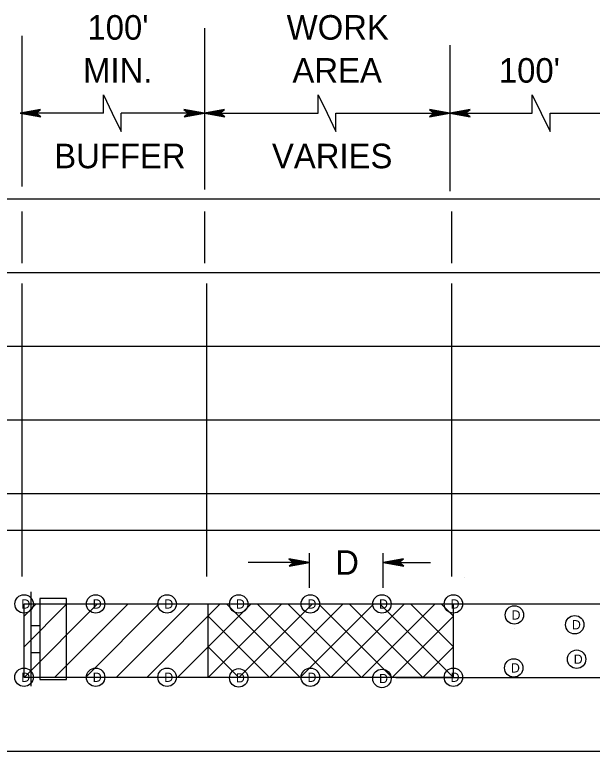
# Model space of a CAD drawing. Extents: x 499945 to 500993, y 499985 to 500645.
# Drawn here: x 500683.2 to 500777.3, y 500140.3 to 500260.2 of the extents above; entities that cross this region are included whole.
import ezdxf

# ---------------------------------------------------------------- set-up
doc = ezdxf.new("R2010")
doc.units = 0
for name, color, linetype in [('1', 7, 'Continuous'), ('24', 7, 'Continuous'), ('56', 7, 'Continuous'), ('60', 7, 'Continuous')]:
    doc.layers.add(name, color=color, linetype=linetype)

msp = doc.modelspace()

# ---------------------------------------------------------------- linework, layer by layer
at = {"layer": '1'}
for p, q in [((500714.08, 500258.03), (500714.08, 500231.75)), ((500684.36, 500256.75), (500684.36, 500232.26)), ((500754.05, 500255.22), (500754.05, 500231.49)), ((500697.65, 500244.17), (500697.65, 500247.17)), ((500697.65, 500247.17), (500699.09, 500244.17)), ((500732.63, 500244.17), (500732.63, 500247.17)), ((500732.63, 500247.17), (500734.07, 500244.17)), ((500767.5, 500244.17), (500767.5, 500247.17)), ((500767.5, 500247.17), (500768.94, 500244.17)), ((500697.65, 500244.17), (500684.1, 500244.17)), ((500699.09, 500244.17), (500700.53, 500241.18)), ((500714.08, 500244.17), (500700.53, 500244.17)), ((500700.53, 500241.18), (500700.53, 500244.17)), ((500714.08, 500244.17), (500732.63, 500244.17)), ((500734.07, 500244.17), (500735.51, 500241.18)), ((500735.51, 500244.17), (500754.05, 500244.17)), ((500735.51, 500241.18), (500735.51, 500244.17)), ((500754.05, 500244.17), (500767.5, 500244.17)), ((500768.94, 500244.17), (500770.38, 500241.18)), ((500770.38, 500244.17), (500783.83, 500244.17)), ((500770.38, 500241.18), (500770.38, 500244.17)), ((500595.02, 500230.23), (500911.18, 500230.23)), ((500684.36, 500228.18), (500684.36, 500219.76)), ((500714.13, 500228.18), (500714.13, 500219.76)), ((500754.34, 500228.18), (500754.34, 500219.76)), ((500594.78, 500218.24), (500911.18, 500218.24)), ((500684.36, 500216.44), (500684.36, 500208.79)), ((500714.41, 500216.44), (500714.41, 500208.79)), ((500754.34, 500216.44), (500754.34, 500208.79)), ((500684.36, 500208.79), (500684.36, 500196.79)), ((500714.41, 500208.79), (500714.41, 500196.79)), ((500754.34, 500208.79), (500754.34, 500196.79)), ((500594.55, 500206.25), (500684.69, 500206.25)), ((500684.69, 500206.25), (500911.18, 500206.25)), ((500684.36, 500196.79), (500684.36, 500168.73)), ((500714.41, 500196.79), (500714.41, 500168.73)), ((500754.34, 500196.79), (500754.34, 500168.73)), ((500594.32, 500194.26), (500911.18, 500194.26)), ((500594.09, 500182.27), (500911.18, 500182.27)), ((500593.97, 500176.27), (500911.18, 500176.27)), ((500731.21, 500166.89), (500731.21, 500172.55)), ((500743.2, 500166.89), (500743.2, 500172.55)), ((500731.21, 500171.03), (500721.21, 500171.03)), ((500743.2, 500171.03), (500750.91, 500171.03)), ((500756.47, 500168.54), (500756.47, 500168.54)), ((500685.8, 500166.25), (500685.8, 500150.91)), ((500684.71, 500152.29), (500684.71, 500164.28)), ((500684.71, 500152.29), (500696.7, 500164.28)), ((500684.71, 500157.29), (500691.7, 500164.28)), ((500684.71, 500162.28), (500686.71, 500164.28)), ((500684.71, 500164.28), (500754.65, 500164.28)), ((500689.7, 500152.29), (500701.69, 500164.28)), ((500694.7, 500152.29), (500706.69, 500164.28)), ((500699.7, 500152.29), (500711.69, 500164.28)), ((500704.69, 500152.29), (500716.68, 500164.28)), ((500709.69, 500152.29), (500721.68, 500164.28)), ((500714.69, 500152.29), (500714.69, 500164.28)), ((500714.69, 500152.29), (500726.68, 500164.28)), ((500729.67, 500152.29), (500717.68, 500164.28)), ((500719.68, 500152.29), (500731.67, 500164.28)), ((500734.67, 500152.29), (500722.68, 500164.28)), ((500724.68, 500152.29), (500736.67, 500164.28)), ((500739.67, 500152.29), (500727.68, 500164.28)), ((500729.67, 500152.29), (500741.66, 500164.28)), ((500744.66, 500152.29), (500732.67, 500164.28)), ((500734.67, 500152.29), (500746.66, 500164.28)), ((500749.66, 500152.29), (500737.67, 500164.28)), ((500739.67, 500152.29), (500751.66, 500164.28)), ((500754.65, 500152.29), (500742.66, 500164.28)), ((500745.29, 500164.28), (500911.18, 500164.28)), ((500754.65, 500157.29), (500747.66, 500164.28)), ((500754.65, 500162.28), (500752.66, 500164.28)), ((500754.65, 500152.29), (500754.65, 500164.28)), ((500724.68, 500152.29), (500714.69, 500162.28)), ((500744.66, 500152.29), (500754.65, 500162.28)), ((500685.8, 500160.77), (500687.26, 500160.77)), ((500719.68, 500152.29), (500714.69, 500157.29)), ((500749.66, 500152.29), (500754.65, 500157.29)), ((500685.8, 500156.39), (500687.26, 500156.39)), ((500754.65, 500152.29), (500684.71, 500152.29)), ((500745.29, 500152.29), (500911.18, 500152.29)), ((500593.28, 500140.3), (500911.18, 500140.3))]:
    msp.add_line(p, q, dxfattribs=at)
at = {"layer": '24'}
for points in [[(500684.1, 500244.17), (500687.43, 500243.59), (500686.63, 500244.17), (500687.41, 500244.75), (500684.1, 500244.17), (500684.33, 500244.18), (500687.34, 500243.63), (500686.57, 500244.18), (500687.28, 500244.71), (500684.44, 500244.19), (500684.56, 500244.17), (500687.13, 500243.72), (500686.55, 500244.18), (500687.15, 500244.63), (500684.61, 500244.17), (500684.72, 500244.19), (500686.97, 500243.78), (500686.53, 500244.17), (500686.98, 500244.58), (500685.04, 500244.19), (500685.22, 500244.19), (500686.8, 500243.87), (500686.5, 500244.17), (500686.83, 500244.5), (500685.26, 500244.17), (500685.44, 500244.16), (500686.62, 500243.96), (500686.39, 500244.19), (500686.64, 500244.42), (500685.6, 500244.17), (500685.77, 500244.16), (500686.48, 500244.02), (500686.36, 500244.18), (500686.56, 500244.36), (500685.85, 500244.17), (500686.32, 500244.06), (500686.25, 500244.19), (500686.45, 500244.32), (500685.97, 500244.19), (500686.27, 500244.12), (500686.15, 500244.22), (500686.29, 500244.28), (500686.15, 500244.18), (500686.22, 500244.17)], [(500684.1, 500244.17), (500687.43, 500243.59), (500686.63, 500244.17), (500687.41, 500244.75), (500684.1, 500244.17), (500684.33, 500244.18), (500687.34, 500243.63), (500686.57, 500244.18), (500687.28, 500244.71), (500684.44, 500244.19), (500684.56, 500244.17), (500687.13, 500243.72), (500686.55, 500244.18), (500687.15, 500244.63), (500684.61, 500244.17), (500684.72, 500244.19), (500686.97, 500243.78), (500686.53, 500244.17), (500686.98, 500244.58), (500685.04, 500244.19), (500685.22, 500244.19), (500686.8, 500243.87), (500686.5, 500244.17), (500686.83, 500244.5), (500685.26, 500244.17), (500685.44, 500244.16), (500686.62, 500243.96), (500686.39, 500244.19), (500686.64, 500244.42), (500685.6, 500244.17), (500685.77, 500244.16), (500686.48, 500244.02), (500686.36, 500244.18), (500686.56, 500244.36), (500685.85, 500244.17), (500686.32, 500244.06), (500686.25, 500244.19), (500686.45, 500244.32), (500685.97, 500244.19), (500686.27, 500244.12), (500686.15, 500244.22), (500686.29, 500244.28), (500686.15, 500244.18), (500686.22, 500244.17)], [(500714.08, 500244.17), (500710.76, 500244.76), (500711.55, 500244.17), (500710.77, 500243.6), (500714.08, 500244.17), (500713.86, 500244.17), (500710.85, 500244.72), (500711.61, 500244.17), (500710.91, 500243.64), (500713.74, 500244.16), (500713.63, 500244.17), (500711.05, 500244.63), (500711.63, 500244.17), (500711.04, 500243.72), (500713.58, 500244.17), (500713.47, 500244.16), (500711.22, 500244.56), (500711.65, 500244.17), (500711.21, 500243.77), (500713.15, 500244.16), (500712.96, 500244.16), (500711.38, 500244.48), (500711.69, 500244.18), (500711.36, 500243.85), (500712.93, 500244.17), (500712.75, 500244.18), (500711.56, 500244.39), (500711.79, 500244.16), (500711.54, 500243.93), (500712.59, 500244.17), (500712.42, 500244.19), (500711.71, 500244.33), (500711.82, 500244.17), (500711.63, 500243.99), (500712.33, 500244.17), (500711.87, 500244.29), (500711.94, 500244.16), (500711.73, 500244.03), (500712.22, 500244.16), (500711.91, 500244.23), (500712.04, 500244.13), (500711.89, 500244.07), (500712.04, 500244.17), (500711.96, 500244.18)], [(500714.08, 500244.17), (500717.41, 500243.59), (500716.61, 500244.17), (500717.39, 500244.75), (500714.08, 500244.17), (500714.3, 500244.18), (500717.31, 500243.63), (500716.55, 500244.18), (500717.25, 500244.71), (500714.42, 500244.19), (500714.53, 500244.17), (500717.11, 500243.72), (500716.53, 500244.18), (500717.13, 500244.63), (500714.58, 500244.17), (500714.69, 500244.19), (500716.95, 500243.78), (500716.51, 500244.17), (500716.96, 500244.58), (500715.01, 500244.19), (500715.2, 500244.19), (500716.78, 500243.87), (500716.47, 500244.17), (500716.8, 500244.5), (500715.24, 500244.17), (500715.41, 500244.16), (500716.6, 500243.96), (500716.37, 500244.19), (500716.62, 500244.42), (500715.58, 500244.17), (500715.74, 500244.16), (500716.46, 500244.02), (500716.34, 500244.18), (500716.53, 500244.36), (500715.83, 500244.17), (500716.29, 500244.06), (500716.23, 500244.19), (500716.43, 500244.32), (500715.95, 500244.19), (500716.25, 500244.12), (500716.12, 500244.22), (500716.27, 500244.28), (500716.12, 500244.18), (500716.2, 500244.17)], [(500754.05, 500244.17), (500750.73, 500244.76), (500751.52, 500244.17), (500750.74, 500243.6), (500754.05, 500244.17), (500753.83, 500244.17), (500750.82, 500244.72), (500751.58, 500244.17), (500750.88, 500243.64), (500753.71, 500244.16), (500753.6, 500244.17), (500751.02, 500244.63), (500751.6, 500244.17), (500751.01, 500243.72), (500753.55, 500244.17), (500753.44, 500244.16), (500751.19, 500244.56), (500751.62, 500244.17), (500751.18, 500243.77), (500753.12, 500244.16), (500752.93, 500244.16), (500751.35, 500244.48), (500751.66, 500244.18), (500751.33, 500243.85), (500752.9, 500244.17), (500752.72, 500244.18), (500751.53, 500244.39), (500751.76, 500244.16), (500751.51, 500243.93), (500752.56, 500244.17), (500752.39, 500244.19), (500751.68, 500244.33), (500751.79, 500244.17), (500751.6, 500243.99), (500752.3, 500244.17), (500751.84, 500244.29), (500751.91, 500244.16), (500751.7, 500244.03), (500752.19, 500244.16), (500751.88, 500244.23), (500752.01, 500244.13), (500751.86, 500244.07), (500752.01, 500244.17), (500751.93, 500244.18)], [(500754.05, 500244.17), (500757.38, 500243.59), (500756.58, 500244.17), (500757.36, 500244.75), (500754.05, 500244.17), (500754.27, 500244.18), (500757.28, 500243.63), (500756.52, 500244.18), (500757.22, 500244.71), (500754.39, 500244.19), (500754.5, 500244.17), (500757.08, 500243.72), (500756.5, 500244.18), (500757.1, 500244.63), (500754.55, 500244.17), (500754.66, 500244.19), (500756.92, 500243.78), (500756.48, 500244.17), (500756.93, 500244.58), (500754.98, 500244.19), (500755.17, 500244.19), (500756.75, 500243.87), (500756.44, 500244.17), (500756.77, 500244.5), (500755.2, 500244.17), (500755.38, 500244.16), (500756.57, 500243.96), (500756.34, 500244.19), (500756.59, 500244.42), (500755.55, 500244.17), (500755.71, 500244.16), (500756.43, 500244.02), (500756.31, 500244.18), (500756.5, 500244.36), (500755.8, 500244.17), (500756.26, 500244.06), (500756.2, 500244.19), (500756.4, 500244.32), (500755.92, 500244.19), (500756.22, 500244.12), (500756.09, 500244.22), (500756.24, 500244.28), (500756.09, 500244.18), (500756.17, 500244.17)], [(500731.21, 500171.03), (500727.86, 500171.62), (500728.66, 500171.03), (500727.87, 500170.44), (500731.21, 500171.03), (500730.98, 500171.02), (500727.95, 500171.58), (500728.72, 500171.02), (500728.01, 500170.49), (500730.86, 500171.01), (500730.75, 500171.03), (500728.15, 500171.49), (500728.74, 500171.02), (500728.14, 500170.57), (500730.7, 500171.03), (500730.59, 500171.01), (500728.32, 500171.42), (500728.76, 500171.03), (500728.31, 500170.62), (500730.27, 500171.01), (500730.08, 500171.01), (500728.49, 500171.34), (500728.8, 500171.04), (500728.46, 500170.7), (500730.04, 500171.03), (500729.86, 500171.04), (500728.67, 500171.24), (500728.9, 500171.01), (500728.65, 500170.78), (500729.7, 500171.03), (500729.53, 500171.04), (500728.81, 500171.18), (500728.93, 500171.02), (500728.74, 500170.84), (500729.44, 500171.03), (500728.98, 500171.14), (500729.04, 500171.01), (500728.84, 500170.88), (500729.33, 500171.01), (500729.02, 500171.09), (500729.15, 500170.99), (500729, 500170.93), (500729.15, 500171.02), (500729.07, 500171.04)], [(500743.2, 500171.03), (500746.55, 500170.44), (500745.75, 500171.03), (500746.53, 500171.61), (500743.2, 500171.03), (500743.42, 500171.03), (500746.45, 500170.48), (500745.68, 500171.03), (500746.39, 500171.56), (500743.54, 500171.04), (500743.65, 500171.03), (500746.25, 500170.57), (500745.67, 500171.03), (500746.27, 500171.49), (500743.7, 500171.03), (500743.81, 500171.04), (500746.08, 500170.63), (500745.64, 500171.03), (500746.09, 500171.44), (500744.14, 500171.04), (500744.33, 500171.04), (500745.92, 500170.72), (500745.61, 500171.02), (500745.94, 500171.35), (500744.36, 500171.03), (500744.54, 500171.02), (500745.73, 500170.81), (500745.5, 500171.04), (500745.75, 500171.27), (500744.7, 500171.03), (500744.87, 500171.01), (500745.59, 500170.87), (500745.47, 500171.03), (500745.67, 500171.21), (500744.96, 500171.03), (500745.43, 500170.92), (500745.36, 500171.04), (500745.57, 500171.17), (500745.08, 500171.04), (500745.38, 500170.97), (500745.26, 500171.07), (500745.4, 500171.13), (500745.26, 500171.03), (500745.33, 500171.02)]]:
    msp.add_lwpolyline(points, dxfattribs=at)
at = {"layer": '56'}
for p, q in [((500754.65, 500164.28), (500754.65, 500164.28)), ((500764.58, 500160.29), (500764.58, 500160.29))]:
    msp.add_line(p, q, dxfattribs=at)
for centre in [(500684.73, 500164.28), (500696.37, 500164.28), (500708.02, 500164.28), (500719.68, 500164.28), (500731.34, 500164.28), (500743, 500164.28), (500754.65, 500164.28), (500764.58, 500162.49), (500774.41, 500160.9), (500774.71, 500155.29), (500764.48, 500153.87), (500684.71, 500152.35), (500696.37, 500152.35), (500708.02, 500152.35), (500719.68, 500152.25), (500731.34, 500152.35), (500743, 500152.15), (500754.65, 500152.35)]:
    msp.add_circle(centre, 1.5, dxfattribs=at)
at = {"layer": '60'}
for p, q in [((500754.65, 500164.28), (500754.65, 500164.28)), ((500684.36, 500163.1), (500684.36, 500163.1)), ((500764.58, 500160.29), (500764.58, 500160.29))]:
    msp.add_line(p, q, dxfattribs=at)
msp.add_lwpolyline([(500687.26, 500165.15), (500687.26, 500152.01), (500691.64, 500152.01), (500691.64, 500165.15)], close=True, dxfattribs=at)
for centre in [(500684.73, 500164.28), (500696.37, 500164.28), (500708.02, 500164.28), (500719.68, 500164.28), (500731.34, 500164.28), (500743, 500164.28), (500754.65, 500164.28), (500764.58, 500162.49), (500774.41, 500160.9), (500774.71, 500155.29), (500764.48, 500153.87), (500684.71, 500152.35), (500696.37, 500152.35), (500708.02, 500152.35), (500719.68, 500152.25), (500731.34, 500152.35), (500743, 500152.15), (500754.65, 500152.35)]:
    msp.add_circle(centre, 1.5, dxfattribs=at)

# ---------------------------------------------------------------- texts
at = {"layer": '1'}
for s, p in [("100'", (500695.04, 500256.14)), ('WORK', (500727.49, 500256.14)), ('MIN.', (500694.33, 500249.14)), ('AREA', (500728.43, 500249.14)), ("100'", (500762.05, 500249.14)), ('BUFFER', (500689.63, 500235.21)), ('VARIES', (500725.09, 500235.21)), ('D', (500735.39, 500169.03))]:
    msp.add_text(s, height=4, dxfattribs=at).set_placement(p)
at = {"layer": '56'}
for p in [(500684.27, 500163.53), (500695.91, 500163.53), (500707.56, 500163.53), (500719.22, 500163.53), (500730.88, 500163.53), (500742.54, 500163.53), (500754.19, 500163.53), (500764.12, 500161.74), (500773.95, 500160.15), (500774.25, 500154.54), (500764.02, 500153.12), (500684.25, 500151.6), (500695.91, 500151.6), (500707.56, 500151.6), (500719.22, 500151.5), (500730.88, 500151.6), (500742.54, 500151.4), (500754.19, 500151.6)]:
    msp.add_text('D', height=1.5, dxfattribs=at).set_placement(p)

doc.saveas('drawing.dxf')
